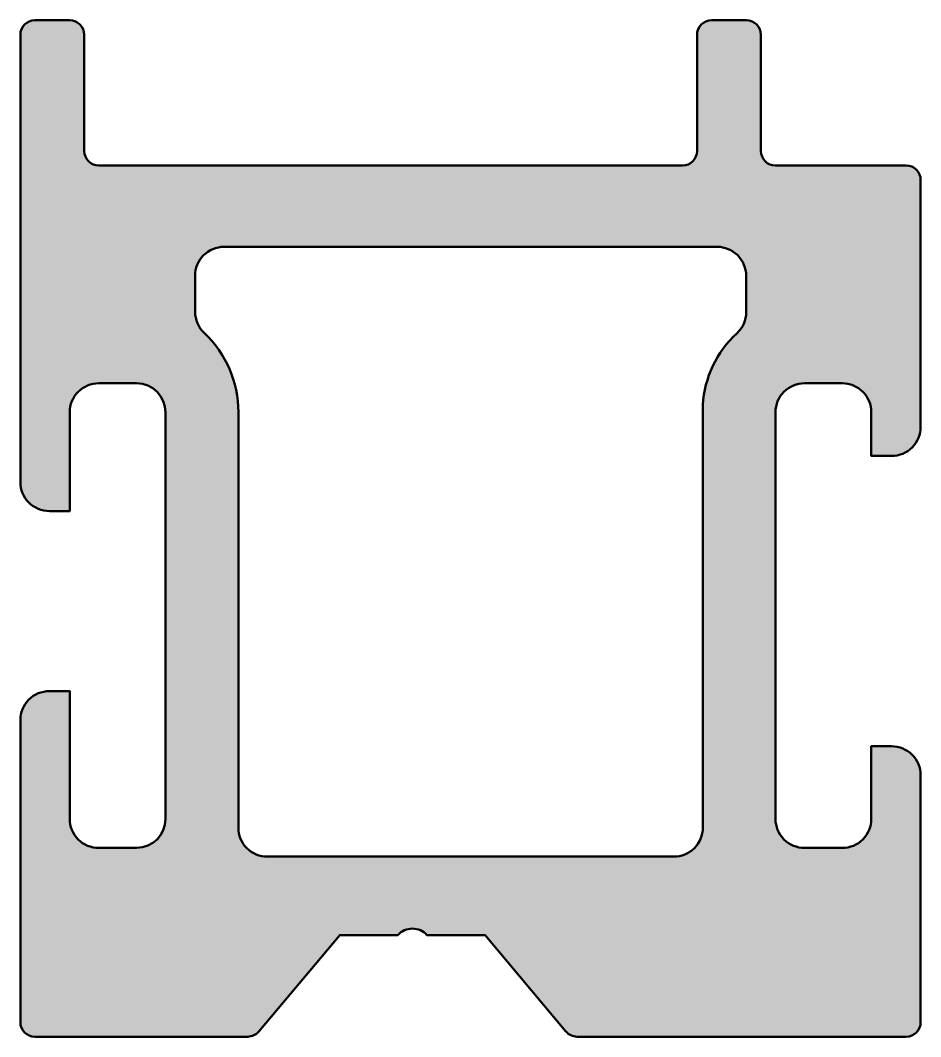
# Model space of a CAD drawing. Extents: x 0 to 31, y 0 to 35.
import ezdxf

# ---------------------------------------------------------------- set-up
doc = ezdxf.new("R2010")
doc.units = 0
doc.layers.add('0S-Plastic contour', color=254, linetype='Continuous', lineweight=50)
doc.layers.add('0S-Plastic hatch', color=253, linetype='Continuous', lineweight=25)

# ---------------------------------------------------------------- blocks, each defined once
blk = doc.blocks.new('224138__5B90EB0A_D5CB_40E3_9D0D_D2D19052A42F_')
at = {"layer": '0S-Plastic hatch'}
h = blk.add_hatch(color=256, dxfattribs=at)
edge = h.paths.add_edge_path()
edge.add_line((2.200005000000002, 34.499996), (2.200004999999999, 30.499996))
edge.add_arc((2.700001819217751, 30.49999281921776), 0.4999968192278692, 179.9996355066413, 270.0003644931161)
edge.add_line((2.700005000000005, 29.99999600000001), (22.799992, 29.999996))
edge.add_arc((22.79998627208496, 30.50000172791504), 0.5000057279478469, 270.0006563631958, 359.9993436368338)
edge.add_line((23.299992, 30.499996), (23.299992, 34.499996))
edge.add_ellipse((23.7999916611232, 34.4999963388768), major_axis=(-0.4999996611233162, 0), ratio=1, start_angle=-90.00003883244608, end_angle=3.8825585420454445e-05, ccw=False)
edge.add_line((23.79999199999999, 34.99999600000001), (24.99998900000001, 34.99999600000001))
edge.add_ellipse((24.99998566273786, 34.49999266273785), major_axis=(-0.5000033372732874, 0), ratio=1, start_angle=180.0003824191214, end_angle=269.9996175804798, ccw=False)
edge.add_line((25.49998900000001, 34.499996), (25.499989, 30.499996))
edge.add_arc((25.99999954329525, 30.50000654329525), 0.5000105434064054, 180.0012081473303, 269.9987918528363)
edge.add_line((25.99998900000001, 29.99999600000001), (30.49998900000001, 29.999996))
edge.add_ellipse((30.49999736929577, 29.50000436934672), major_axis=(-0.4999916307233231, 0), ratio=1, start_angle=179.9994993012443, end_angle=270.0009590667025, ccw=False)
edge.add_line((30.999989, 29.49999999999999), (30.99998900000001, 21))
edge.add_ellipse((29.99999408148804, 20.99999491851197), major_axis=(-0.9999949185248839, 0), ratio=1, start_angle=89.99970885070297, end_angle=180.0002911505836, ccw=False)
edge.add_line((29.99998900000001, 20), (29.29999200000001, 20))
edge.add_line((29.29999200000001, 20), (29.29999200000001, 21.5))
edge.add_arc((28.29999541943658, 21.50000341943657), 0.9999965805692724, 359.9998040798751, 450.0001959199541)
edge.add_line((28.299992, 22.5), (26.99998900000001, 22.5))
edge.add_arc((26.99998162131489, 21.50000737868511), 0.9999926213421144, 89.99957722936504, 180.0004227705717)
edge.add_line((25.999989, 21.5), (25.99998900000001, 7.499999999999989))
edge.add_arc((26.99998162131489, 7.499992621314882), 0.9999926213421073, 179.9995772294283, 270.000422770635)
edge.add_line((26.99998900000001, 6.499999999999998), (28.29999199999999, 6.5))
edge.add_arc((28.29999541943657, 7.499996580563424), 0.9999965805692697, 269.9998040800458, 360.0001959201249)
edge.add_line((29.29999199999999, 7.499999999999993), (29.29999199999999, 9.999999999999998))
edge.add_line((29.29999199999999, 9.999999999999998), (29.99998899999999, 10))
edge.add_ellipse((29.99999408148802, 9.000005081488023), major_axis=(-0.9999949185248874, 0), ratio=1, start_angle=179.9997088494165, end_angle=270.00029114929725, ccw=False)
edge.add_line((30.99998900000001, 8.999999999999991), (30.99998900000001, 0.4999999999999929))
edge.add_ellipse((30.49998566273787, 0.5000033372621348), major_axis=(-0.5000033372732732, 0), ratio=1, start_angle=90.00038241951847, end_angle=179.9996175808786, ccw=False)
edge.add_line((30.49998900000001, -1.3e-15), (19.17077137868467, 0))
edge.add_ellipse((19.17077137868466, 0.500000000000004), major_axis=(-0.500000000000004, 0), ratio=1, start_angle=40.00786300574521, end_angle=90.0000000000004, ccw=False)
edge.add_line((18.78779326731974, 0.1785536339988318), (15.999992, 3.5))
edge.add_line((15.999992, 3.5), (13.999994, 3.5))
edge.add_arc((13.499994, 3.041820316966445), 0.6781803756706091, 42.50087802110395, 137.499121978896)
edge.add_line((12.999994, 3.5), (10.999996, 3.5))
edge.add_line((10.999996, 3.5), (8.21219473268026, 0.1785536339988329))
edge.add_ellipse((7.829216621315336, 0.4999999999999997), major_axis=(-0.4999999999999995, 0), ratio=1, start_angle=89.99999999999977, end_angle=139.9921369942554, ccw=False)
edge.add_line((7.829216621315334, 3e-16), (0.5, 0))
edge.add_ellipse((0.5000065222024002, 0.5000065222024002), major_axis=(-0.5000065222449388, 0), ratio=1, start_angle=0.0007473802053254985, end_angle=89.9992526204079, ccw=False)
edge.add_line((1e-16, 0.4999999999999998), (0, 10.899994))
edge.add_ellipse((0.9999946820793223, 10.89999931792068), major_axis=(-0.9999946820934624, 0), ratio=1, start_angle=-90.00030469603098, end_angle=0.0003046967311775006, ccw=False)
edge.add_line((1.000000000000001, 11.899994), (1.700004999999999, 11.899994))
edge.add_line((1.700004999999999, 11.899994), (1.700004999999999, 7.5))
edge.add_arc((2.699997621314896, 7.499992621314896), 0.999992621342119, 179.9995772294283, 270.0004227706343)
edge.add_line((2.700004999999999, 6.5), (3.999999999999997, 6.5))
edge.add_arc((3.999999094892599, 7.500000905107399), 1.000000905107809, 270.0000518587871, 359.9999481512607)
edge.add_line((4.999999999999998, 7.499999999999998), (5, 21.5))
edge.add_arc((3.999999094892604, 21.49999909489261), 1.000000905107806, 5.18487393401e-05, 89.99994814121311)
edge.add_line((4, 22.5), (2.700004999999996, 22.5))
edge.add_arc((2.699997621314885, 21.50000737868511), 0.9999926213421108, 89.99957722936531, 180.0004227705717)
edge.add_line((1.700004999999997, 21.5), (1.700005, 18.099998))
edge.add_line((1.700005, 18.099998), (0.9999999999999996, 18.099998))
edge.add_ellipse((0.9999965805634262, 19.09999458056342), major_axis=(-0.9999965805692724, 0), ratio=1, start_angle=-0.00019592012500879719, end_angle=90.00019591995391, ccw=False)
edge.add_line((2e-16, 19.099998), (0, 34.499996))
edge.add_ellipse((0.5000065222024052, 34.4999894777976), major_axis=(-0.5000065222449438, 0), ratio=1, start_angle=270.0007473795925, end_angle=359.9992526197947, ccw=False)
edge.add_line((0.5000000000000019, 34.99999600000001), (1.700004999999985, 34.99999600000001))
edge.add_ellipse((1.6999953105972, 34.4999863105972), major_axis=(-0.5000096894966846, 0), ratio=1, start_angle=180.0011103020174, end_angle=269.99888969774537, ccw=False)
edge = h.paths.add_edge_path()
edge.add_line((23.99200100000001, 27.200001), (7.016200999999991, 27.200001))
edge.add_arc((7.015687959801741, 26.20051404019826), 0.9994870914744067, 89.97058987592553, 180.0294101240786)
edge.add_line((6.016201000000002, 26.200001), (6.016292185040912, 24.96423258247105))
edge.add_arc((7.01629218238133, 24.96430637057449), 1.00000000006276, 180.0042277469256, 226.6913614519926)
edge.add_ellipse((3.758133839356615, 21.50787696846332), major_axis=(-3.749999999937257, 0), ratio=1, start_angle=179.9994640409161, end_angle=226.6913614539217, ccw=False)
edge.add_line((7.508133839129806, 21.50784189005244), (7.507999999999996, 7.199999999999999))
edge.add_arc((8.507485549553538, 7.199485549553539), 0.9994856819512754, 179.9705089915889, 270.0294910084102)
edge.add_line((8.507999999999997, 6.199999999999998), (22.5, 6.2))
edge.add_arc((22.50051421390333, 7.199485786096672), 0.9994859183726507, 269.9705225584618, 360.0294774415361)
edge.add_line((23.5, 7.199999999999997), (23.500065, 21.75047300000001))
edge.add_ellipse((27.12560388826066, 21.54448022838903), major_axis=(-3.631386133729968, 0), ratio=1, start_angle=312.57966468350736, end_angle=356.7481135682037, ccw=False)
edge.add_arc((23.99194007485542, 24.9547424799268), 1.000000000000295, 312.5796646835083, 359.9971968191446)
edge.add_line((24.9919400736589, 24.95469355518835), (24.992001, 26.200001))
edge.add_arc((23.9925139038675, 26.2005139038675), 0.9994872277351843, 359.970597695124, 450.0294023048795)
at = {"layer": '0S-Plastic contour', "color": 7}
for points in [[(0.5000000000000019, 34.99999600000001), (1.700004999999985, 34.99999600000001)], [(23.79999199999999, 34.99999600000001), (24.99998900000001, 34.99999600000001)], [(2e-16, 19.099998), (0, 34.499996)], [(2.200005000000002, 34.499996), (2.200004999999999, 30.499996)], [(23.299992, 30.499996), (23.299992, 34.499996)], [(25.49998900000001, 34.499996), (25.499989, 30.499996)], [(2.700005000000005, 29.99999600000001), (22.799992, 29.999996)], [(25.99998900000001, 29.99999600000001), (30.49998900000001, 29.999996)], [(30.999989, 29.49999999999999), (30.99998900000001, 21)], [(23.99200100000001, 27.200001), (7.016200999999991, 27.200001)], [(6.016201000000002, 26.200001), (6.016292185040912, 24.96423258247105)], [(24.9919400736589, 24.95469355518835), (24.992001, 26.200001)], [(4, 22.5), (2.700004999999996, 22.5)], [(28.299992, 22.5), (26.99998900000001, 22.5)], [(23.5, 7.199999999999997), (23.500065, 21.75047300000001)], [(1.700004999999997, 21.5), (1.700005, 18.099998), (0.9999999999999996, 18.099998)], [(4.999999999999998, 7.499999999999998), (5, 21.5)], [(7.508133839129806, 21.50784189005244), (7.507999999999996, 7.199999999999999)], [(25.999989, 21.5), (25.99998900000001, 7.499999999999989)], [(29.99998900000001, 20), (29.29999200000001, 20), (29.29999200000001, 21.5)], [(1.000000000000001, 11.899994), (1.700004999999999, 11.899994), (1.700004999999999, 7.5)], [(1e-16, 0.4999999999999998), (0, 10.899994)], [(29.29999199999999, 7.499999999999993), (29.29999199999999, 9.999999999999998), (29.99998899999999, 10)], [(30.99998900000001, 8.999999999999991), (30.99998900000001, 0.4999999999999929)], [(2.700004999999999, 6.5), (3.999999999999997, 6.5)], [(26.99998900000001, 6.499999999999998), (28.29999199999999, 6.5)], [(8.507999999999997, 6.199999999999998), (22.5, 6.2)], [(12.999994, 3.5), (10.999996, 3.5), (8.21219473268026, 0.1785536339988329)], [(18.78779326731974, 0.1785536339988318), (15.999992, 3.5), (13.999994, 3.5)], [(7.829216621315334, 3e-16), (0.5, 0)], [(30.49998900000001, -1.3e-15), (19.17077137868467, 0)]]:
    blk.add_lwpolyline(points, dxfattribs=at)
at = {"layer": '0S-Plastic contour', "color": 7, "extrusion": (0, 0, -1)}
for centre, radius, start, end in [((-0.5000065222024052, 34.4999894777976), 0.5000065222449438, 0.0007473802053042, 89.99925262040749), ((-1.6999953105972, 34.4999863105972), 0.5000096894966846, 90.00111030225462, 179.9988896979826), ((-23.7999916611232, 34.4999963388768), 0.4999996611233162, 359.9999611744146, 90.00003883244618), ((-24.99998566273786, 34.49999266273785), 0.5000033372732874, 90.0003824195202, 179.9996175808786), ((-30.49999736929577, 29.50000436934672), 0.4999916307233231, 89.99904093329754, 180.0005006987558), ((-3.758133839356615, 21.50787696846332), 3.749999999937257, 133.3086385460783, 180.000535959084), ((-27.12560388826066, 21.54448022838903), 3.631386133729968, 3.251886431796311, 47.42033531649263), ((-29.99999408148804, 20.99999491851197), 0.9999949185248841, 179.9997088494164, 270.000291149297), ((-0.9999965805634262, 19.09999458056342), 0.9999965805692724, 269.9998040800461, 0.0001959201248727), ((-0.9999946820793223, 10.89999931792068), 0.9999946820934624, 359.9996953032688, 90.00030469603107), ((-29.99999408148802, 9.000005081488023), 0.9999949185248876, 89.99970885070275, 180.0002911505835), ((-0.5000065222024002, 0.5000065222024002), 0.5000065222449388, 270.0007473795921, 359.9992526197947), ((-30.49998566273787, 0.5000033372621348), 0.5000033372732732, 180.0003824191214, 269.9996175804815), ((-7.829216621315336, 0.4999999999999997), 0.4999999999999995, 220.0078630057447, 270.0000000000002), ((-19.17077137868466, 0.500000000000004), 0.500000000000004, 269.9999999999996, 319.9921369942548)]:
    blk.add_arc(centre, radius, start, end, dxfattribs=at)
at = {"layer": '0S-Plastic contour', "color": 7}
for centre, radius, start, end in [((2.700001819217751, 30.49999281921776), 0.4999968192278692, 179.9996355066413, 270.0003644931161), ((22.79998627208496, 30.50000172791504), 0.5000057279478469, 270.0006563631958, 359.9993436368338), ((25.99999954329525, 30.50000654329525), 0.5000105434064054, 180.0012081473303, 269.9987918528363), ((7.015687959801741, 26.20051404019826), 0.9994870914744067, 89.97058987592553, 180.0294101240786), ((23.9925139038675, 26.2005139038675), 0.9994872277351843, 359.970597695124, 90.0294023048795), ((7.01629218238133, 24.96430637057449), 1.00000000006276, 180.0042277469256, 226.6913614519926), ((23.99194007485542, 24.9547424799268), 1.000000000000295, 312.5796646835083, 359.9971968191446), ((2.699997621314885, 21.50000737868511), 0.9999926213421108, 89.99957722936531, 180.0004227705717), ((3.999999094892604, 21.49999909489261), 1.000000905107806, 5.18487393401e-05, 89.99994814121311), ((26.99998162131489, 21.50000737868511), 0.9999926213421144, 89.99957722936504, 180.0004227705717), ((28.29999541943658, 21.50000341943657), 0.9999965805692724, 359.9998040798751, 90.00019591995414), ((2.699997621314896, 7.499992621314896), 0.999992621342119, 179.9995772294283, 270.0004227706343), ((3.999999094892599, 7.500000905107399), 1.000000905107809, 270.0000518587871, 359.9999481512607), ((26.99998162131489, 7.499992621314882), 0.9999926213421073, 179.9995772294283, 270.000422770635), ((28.29999541943657, 7.499996580563424), 0.9999965805692697, 269.9998040800458, 0.0001959201248727), ((8.507485549553538, 7.199485549553539), 0.9994856819512754, 179.9705089915889, 270.0294910084102), ((22.50051421390333, 7.199485786096672), 0.9994859183726507, 269.9705225584618, 0.0294774415361547), ((13.499994, 3.041820316966445), 0.6781803756706091, 42.50087802110395, 137.499121978896)]:
    blk.add_arc(centre, radius, start, end, dxfattribs=at)
blk = doc.blocks.new('224138__77C402B4_17B7_405E_8838_7DF7B139CA30_')
at = {"layer": '0S-Plastic contour', "color": 7}
blk.add_blockref('224138__5B90EB0A_D5CB_40E3_9D0D_D2D19052A42F_', (0, 0), dxfattribs=at)

msp = doc.modelspace()

# ---------------------------------------------------------------- block references
at = {"layer": '0S-Plastic contour', "color": 7}
msp.add_blockref('224138__77C402B4_17B7_405E_8838_7DF7B139CA30_', (0, 0), dxfattribs=at)

doc.saveas('drawing.dxf')
